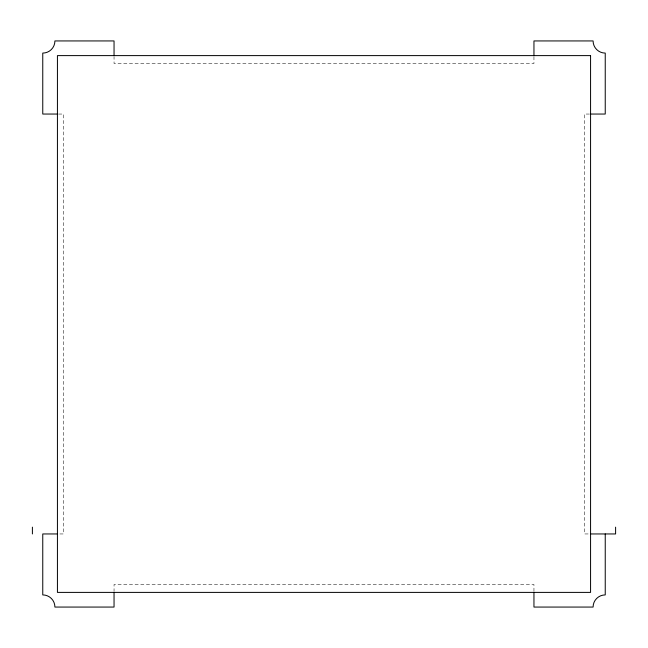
<?xml version="1.0" encoding="UTF-8"?>
<svg xmlns="http://www.w3.org/2000/svg" width="648" height="648" viewBox="0 0 648 648"><rect width="100%" height="100%" fill="white"/><g stroke="black" fill="none" stroke-linecap="round" stroke-linejoin="round"><path stroke-width="0.49" stroke-dasharray="3.24 2.43" d="M58.563 114.048L63.504 114.048L63.504 533.952L58.563 533.952M589.437 114.048L584.496 114.048L584.496 533.952L589.437 533.952M533.952 56.635L533.952 63.504L114.048 63.504L114.048 56.635M533.952 591.365L533.952 584.496L114.048 584.496L114.048 591.365"/><path stroke-width="0.97" d="M57.575 114.048L42.76 114.048L42.76 53.087A12.15 12.15 0 0 0 54.91 40.937L114.048 40.937L114.048 55.655M590.425 114.048L605.24 114.048L605.24 53.087A12.15 12.15 0 0 1 593.09 40.937L533.952 40.937L533.952 55.655M57.575 533.952L42.76 533.952L42.76 594.913A12.15 12.15 0 0 1 54.91 607.063L114.048 607.063L114.048 592.345M590.425 533.952L615.6 533.952L615.6 527.148M605.24 533.952L605.24 594.913A12.15 12.15 0 0 0 593.09 607.063L533.952 607.063L533.952 592.345M32.4 527.148L32.4 533.952M590.571 55.607L57.429 55.607L57.429 592.394L590.571 592.394L590.571 55.607"/></g></svg>
